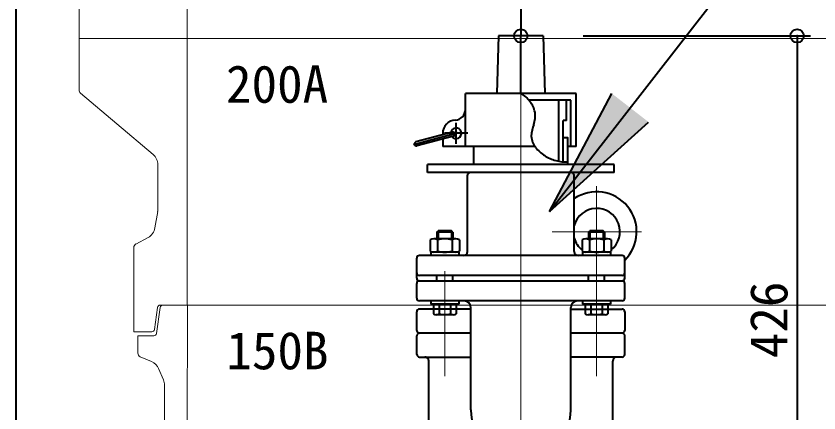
# Model space of a CAD drawing. Units: millimetres at full size, sheet at 1:20; details may follow other scales. Extents: x -5803 to 5817, y -3160 to 3160.
# Drawn here: x 114 to 715, y 2149 to 2447 of the extents above; entities that cross this region are included whole.
import ezdxf
from ezdxf.enums import TextEntityAlignment as Align

# ---------------------------------------------------------------- set-up
doc = ezdxf.new("R2010")
doc.units = ezdxf.units.MM
doc.header["$LTSCALE"] = 20
doc.header["$PDMODE"] = 32
doc.header["$PDSIZE"] = 10
for name, color, linetype, lineweight in [('0-7_TEMP01', 3, 'Continuous', 18), ('0-9_躯体', 7, 'Continuous', 9), ('0-B_消火栓', 2, 'Continuous', 40), ('0-E_寸法', 1, 'Continuous', 40)]:
    doc.layers.add(name, color=color, linetype=linetype, lineweight=lineweight)
doc.layers.add('0-F_注釈', color=1, linetype='Continuous')
doc.styles.add('ＭＳ ゴシック', font='')
doc.styles.get('ＭＳ ゴシック').set_extended_font_data('MS Gothic')

msp = doc.modelspace()

# ---------------------------------------------------------------- linework, layer by layer
at = {"layer": '0-7_TEMP01'}
for p, q in [((491.94, 2586.35), (491.94, 2429.98)), ((491.94, 2432.98), (491.94, 2162.99)), ((491.94, 2005.99), (491.94, 2431.99)), ((491.94, 2005.99), (491.94, 2431.99)), ((548.78, 2319.16), (548.78, 2176.65)), ((582.51, 2285.03), (515.37, 2285.03)), ((491.94, 2262.48), (491.94, 1912.48)), ((491.94, 2262.48), (491.94, 2042.48)), ((434.94, 2255.48), (434.94, 2176.65))]:
    msp.add_line(p, q, dxfattribs=at)
at = {"layer": '0-9_躯体'}
for p, q in [((160.94, 2479.98), (160.94, 2429.98)), ((241.94, 2479.98), (241.94, 2429.98)), ((160.94, 2429.98), (491.94, 2429.98)), ((160.94, 2429.98), (160.94, 2391.39)), ((241.94, 2429.98), (241.94, 2229.98)), ((782.93, 2429.98), (491.94, 2429.98)), ((162.01, 2389.09), (216.33, 2342.98)), ((219.93, 2335.3), (219.93, 2301.81)), ((219.8, 2300.16), (217.75, 2287.85)), ((212.58, 2280.66), (203.52, 2275.83)), ((201.94, 2273.19), (201.94, 2229.98)), ((201.94, 2229.98), (201.94, 2209.99)), ((219.69, 2228.26), (217.37, 2211.7)), ((221.69, 2228.26), (218.94, 2208.71)), ((221.67, 2229.98), (491.94, 2229.98)), ((242.19, 2229.98), (241.69, 2079.98)), ((762.19, 2229.98), (491.94, 2229.98)), ((201.94, 2209.99), (215.38, 2209.99)), ((204.94, 2206.99), (204.94, 2193.96)), ((204.94, 2206.99), (216.97, 2206.99)), ((206.75, 2191.2), (215.25, 2187.56)), ((220.51, 2182.3), (224.12, 2173.87)), ((224.94, 2169.93), (224.94, 2128.47))]:
    msp.add_line(p, q, dxfattribs=at)
for centre, radius, start, end in [((163.94, 2391.39), 3, 180, 230.195), ((209.93, 2335.3), 10, 0, 50.194), ((209.93, 2301.81), 10, 350.538, 0), ((207.88, 2289.49), 10, 298.072, 350.538), ((204.94, 2273.19), 3, 118.073, 180), ((221.67, 2227.98), 2, 90, 172.001), ((223.67, 2227.98), 2, 90, 172.001), ((215.38, 2211.99), 2, 270, 352.001), ((216.97, 2208.98), 2, 270, 352.001), ((207.93, 2193.96), 3, 180, 246.801), ((211.32, 2178.36), 10, 23.199, 66.801), ((214.94, 2169.93), 10, 0, 23.199)]:
    msp.add_arc(centre, radius, start, end, dxfattribs=at)
at = {"layer": '0-B_消火栓'}
for p, q in [((475.19, 2431.99), (473.87, 2388.89)), ((508.69, 2431.99), (475.19, 2431.99)), ((491.94, 2388.98), (491.94, 2431.99)), ((508.69, 2431.99), (510.01, 2388.89)), ((508.69, 2431.99), (510.01, 2388.89)), ((533.44, 2388.89), (450.44, 2388.89)), ((450.44, 2348.89), (450.44, 2388.89)), ((473.87, 2388.98), (510.01, 2388.98)), ((533.44, 2348.89), (533.44, 2388.89)), ((529.44, 2383.89), (497.9, 2383.89)), ((520.44, 2337.92), (520.44, 2383.89)), ((525.99, 2383.89), (526.19, 2383.7)), ((526.19, 2368.59), (526.19, 2383.7)), ((529.44, 2348.89), (529.44, 2383.89)), ((443.44, 2351.03), (443.44, 2366.75)), ((525.99, 2368.39), (523.69, 2368.39)), ((523.69, 2337.5), (523.69, 2368.39)), ((526.19, 2368.59), (525.99, 2368.39)), ((445.07, 2359.33), (411.56, 2350.36)), ((440.63, 2359.7), (413.37, 2352.39)), ((433.44, 2358.89), (433.44, 2357.77)), ((452.27, 2358.89), (434.66, 2358.89)), ((441.42, 2356.8), (414.14, 2349.49)), ((433.44, 2354.66), (433.44, 2348.89)), ((502.59, 2348.89), (433.44, 2348.89)), ((456.69, 2335.39), (456.69, 2348.89)), ((527.19, 2335.39), (527.19, 2348.89)), ((533.44, 2348.89), (527.19, 2348.89)), ((561.94, 2335.39), (421.94, 2335.39)), ((421.94, 2329.39), (421.94, 2335.39)), ((561.94, 2329.39), (561.94, 2335.39)), ((561.94, 2329.39), (421.94, 2329.39)), ((451.94, 2270.2), (451.94, 2327.39)), ((531.94, 2270.2), (531.94, 2327.4)), ((428.94, 2284.7), (429.94, 2285.7)), ((440.94, 2284.7), (428.94, 2284.7)), ((428.94, 2284.7), (428.94, 2279.7)), ((439.94, 2285.7), (429.94, 2285.7)), ((429.94, 2285.7), (429.94, 2279.7)), ((440.94, 2284.7), (439.94, 2285.7)), ((439.94, 2285.7), (439.94, 2279.7)), ((440.94, 2284.7), (440.94, 2279.7)), ((542.78, 2284.7), (543.78, 2285.7)), ((554.78, 2284.7), (542.78, 2284.7)), ((542.78, 2284.7), (542.78, 2279.7)), ((553.78, 2285.7), (543.78, 2285.7)), ((543.78, 2285.7), (543.78, 2279.7)), ((554.78, 2284.7), (553.78, 2285.7)), ((553.78, 2285.7), (553.78, 2279.7)), ((554.78, 2284.7), (554.78, 2279.7)), ((423.99, 2278.91), (423.99, 2270.51)), ((443.15, 2279.7), (426.73, 2279.7)), ((429.47, 2278.91), (429.47, 2270.51)), ((440.41, 2278.91), (440.41, 2270.51)), ((445.89, 2278.91), (445.89, 2270.51)), ((537.83, 2278.91), (537.83, 2270.51)), ((557, 2279.7), (540.57, 2279.7)), ((543.31, 2278.91), (543.31, 2270.51)), ((554.25, 2278.91), (554.25, 2270.51)), ((559.73, 2278.91), (559.73, 2270.51)), ((424.44, 2269.7), (424.44, 2267.2)), ((445.44, 2269.7), (424.44, 2269.7)), ((445.44, 2269.7), (445.44, 2267.2)), ((538.28, 2269.7), (538.28, 2267.2)), ((559.28, 2269.7), (538.28, 2269.7)), ((559.28, 2269.7), (559.28, 2267.2)), ((413.94, 2250.2), (413.94, 2265.2)), ((567.78, 2267.2), (415.94, 2267.2)), ((569.78, 2250.2), (569.78, 2265.2)), ((567.78, 2252.2), (415.94, 2252.2)), ((428.94, 2248.2), (428.94, 2252.2)), ((440.94, 2248.2), (440.94, 2252.2)), ((542.78, 2248.2), (542.78, 2252.2)), ((554.78, 2248.2), (554.78, 2252.2)), ((413.94, 2235.2), (413.94, 2246.21)), ((415.94, 2248.2), (567.78, 2248.2)), ((569.78, 2235.2), (569.78, 2246.21)), ((567.78, 2233.2), (415.94, 2233.2)), ((424.44, 2233.2), (424.44, 2230.7)), ((445.44, 2233.2), (445.44, 2230.7)), ((538.28, 2233.2), (538.28, 2230.7)), ((559.28, 2233.2), (559.28, 2230.7)), ((454.44, 2227.03), (415.94, 2227.03)), ((445.44, 2230.7), (424.44, 2230.7)), ((426.44, 2230.7), (426.44, 2223.51)), ((430.69, 2230.7), (430.69, 2223.51)), ((439.19, 2230.7), (439.19, 2223.51)), ((443.44, 2230.7), (443.44, 2223.51)), ((454.44, 2151.3), (454.44, 2228.2)), ((529.44, 2151.47), (529.44, 2228.2)), ((529.44, 2227.03), (567.78, 2227.03)), ((559.28, 2230.7), (538.28, 2230.7)), ((540.28, 2230.7), (540.28, 2223.51)), ((544.53, 2230.7), (544.53, 2223.51)), ((553.03, 2230.7), (553.03, 2223.51)), ((557.28, 2230.7), (557.28, 2223.51)), ((413.94, 2211.03), (413.94, 2225.03)), ((441.32, 2222.7), (428.57, 2222.7)), ((555.15, 2222.7), (542.41, 2222.7)), ((569.78, 2225.03), (569.78, 2211.03)), ((454.44, 2209.03), (415.94, 2209.03)), ((567.78, 2209.03), (529.44, 2209.03)), ((414.1, 2193.03), (414.1, 2207.03)), ((569.78, 2193.03), (569.78, 2207.03)), ((416.1, 2191.03), (454.44, 2191.03)), ((567.78, 2191.03), (529.44, 2191.03)), ((422.94, 2120.61), (422.94, 2188.03)), ((560.94, 2120.61), (560.94, 2188.03))]:
    msp.add_line(p, q, dxfattribs=at)
msp.add_lwpolyline([(527.19, 2335.39), (527.19, 2355.39), (523.69, 2355.39)], dxfattribs=at)
for centre, radius, start, end in [((479.72, 2368.3), 23.95, 37.40601, 59.32743), ((483.18, 2370.56), 19.82, 11.82989, 38.28191), ((442.44, 2376.87), 8, 273.185, 0), ((483.6, 2372.01), 19.16, 340.48938, 7.85099), ((443.44, 2358.89), 10, 93.185, 180), ((533.46, 2354.35), 33.73, 160.48927, 176.02855), ((443.44, 2358.89), 4, 217.024, 172.976), ((441.02, 2358.25), 1.5, 285, 105), ((513.88, 2357.27), 14.07, 182.40834, 219.66809), ((413.75, 2350.94), 1.5, 105, 285), ((524.29, 2365.12), 27.11, 218.39583, 237.7464), ((526.1, 2367.26), 29.89, 237.00635, 254.54624), ((526.19, 2368.53), 31.14, 254.99564, 271.83385), ((453.94, 2327.39), 2, 90, 180), ((529.94, 2327.39), 2, 0, 90), ((548.78, 2285.03), 30, 314.427, 124.152), ((548.78, 2285.03), 17.5, 308.734, 164.233), ((426.73, 2274.62), 5.08, 57.419, 122.581), ((434.94, 2260.57), 19.14, 73.374, 106.626), ((443.15, 2274.62), 5.08, 57.419, 122.581), ((548.78, 2285.03), 17.5, 195.767, 231.265), ((540.57, 2274.62), 5.08, 57.419, 122.581), ((548.78, 2260.57), 19.14, 73.374, 106.626), ((557, 2274.62), 5.08, 57.419, 122.581), ((426.73, 2274.78), 5.08, 237.419, 302.581), ((434.94, 2288.84), 19.14, 253.374, 286.626), ((443.15, 2274.78), 5.08, 237.419, 302.581), ((448.94, 2270.2), 3, 270, 0), ((534.94, 2270.2), 3, 180, 270), ((540.57, 2274.78), 5.08, 237.419, 302.581), ((548.78, 2288.84), 19.14, 253.374, 286.626), ((557, 2274.78), 5.08, 237.419, 302.581), ((415.94, 2265.2), 2, 90, 180), ((567.78, 2265.2), 2, 0, 90), ((415.94, 2254.2), 2, 180, 270), ((567.78, 2254.2), 2, 270, 0), ((415.94, 2250.2), 2, 180, 270), ((415.94, 2246.21), 2, 90, 180), ((567.78, 2250.2), 2, 270, 0), ((567.78, 2246.21), 2, 0, 90), ((415.94, 2235.2), 2, 180, 270), ((449.44, 2228.2), 5, 0, 90), ((534.44, 2228.2), 5, 90, 180), ((567.78, 2235.2), 2, 270, 0), ((415.94, 2225.03), 2, 90, 180), ((567.78, 2225.03), 2, 0, 90), ((428.57, 2225.93), 3.22, 228.74, 311.26), ((434.94, 2234.39), 11.69, 248.679, 291.321), ((441.32, 2225.93), 3.22, 228.74, 311.26), ((542.41, 2225.93), 3.22, 228.74, 311.26), ((548.78, 2234.39), 11.69, 248.679, 291.321), ((555.15, 2225.93), 3.22, 228.74, 311.26), ((415.94, 2211.03), 2, 180, 270), ((416.1, 2207.03), 2, 90, 180), ((567.78, 2211.03), 2, 270, 0), ((567.78, 2207.03), 2, 0, 90), ((416.1, 2193.03), 2, 180, 270), ((419.94, 2188.03), 3, 0, 90), ((563.94, 2188.03), 3, 90, 180), ((567.78, 2193.03), 2, 270, 0), ((491.94, 2151.47), 37.5, 180, 0)]:
    msp.add_arc(centre, radius, start, end, dxfattribs=at)
at = {"layer": '0-E_寸法'}
for p, q in [((513.5, 2300.28), (811.93, 2684.24)), ((491.94, 2522.98), (491.94, 2431.99)), ((113.67, 2021.77), (113.67, 2501.71)), ((538.69, 2431.99), (709.01, 2431.99)), ((699.01, 2431.99), (699.01, 2005.99)), ((513.5, 2300.28), (560.22, 2388.69)), ((513.5, 2300.28), (587.64, 2367.38))]:
    msp.add_line(p, q, dxfattribs=at)
for p in [(491.94, 2431.99), (699.01, 2431.99)]:
    msp.add_point(p, dxfattribs=at)
msp.add_solid([(560.22, 2388.69), (587.64, 2367.38), (513.5, 2300.28)], dxfattribs=at)

# ---------------------------------------------------------------- texts
at = {"layer": '0-E_寸法', "style": 'ＭＳ ゴシック'}
msp.add_text('426', height=28.15, rotation=90, dxfattribs=at).set_placement((700.23, 2190.19), align=Align.BOTTOM_LEFT)
at = {"layer": '0-F_注釈', "style": 'ＭＳ ゴシック'}
for s, p in [('200A', (270.99, 2373.36)), ('150B', (271.24, 2173.36))]:
    msp.add_text(s, height=28.15, dxfattribs=at).set_placement(p, align=Align.BOTTOM_LEFT)

doc.saveas('drawing.dxf')
